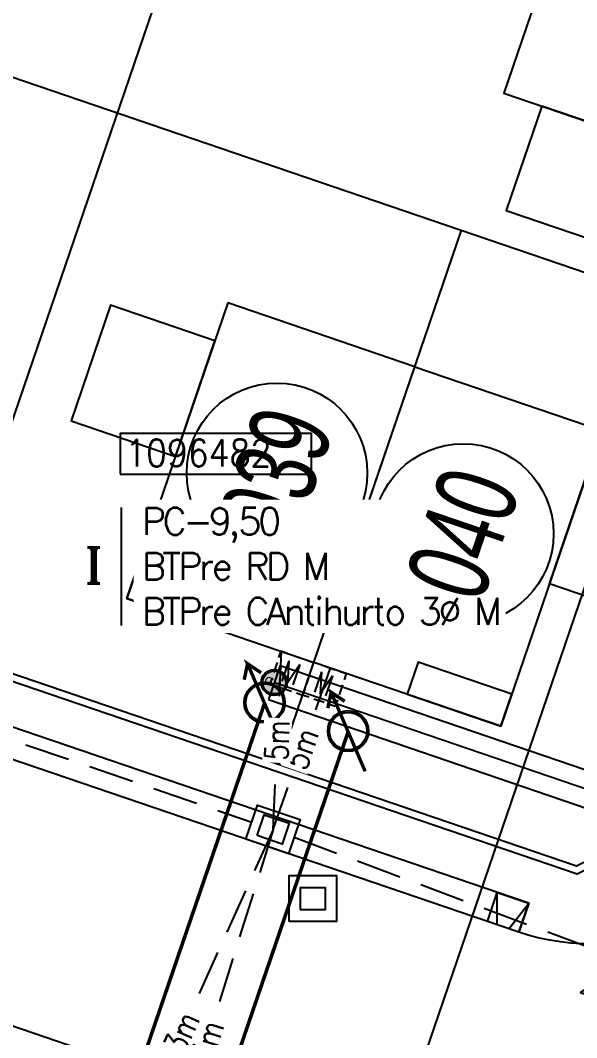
# Model space of a CAD drawing. Extents: x 0 to 336586, y 0 to 6284468.
# Drawn here: x 335216.1 to 335231.52, y 6277828.1 to 6277856.33 of the extents above; entities that cross this region are included whole.
import ezdxf
from ezdxf.enums import TextEntityAlignment as Align

# ---------------------------------------------------------------- set-up
doc = ezdxf.new("R2010")
doc.units = 0
doc.header["$LTSCALE"] = 5
doc.linetypes.add('DASHED', pattern=[0.75, 0.5, -0.25])
doc.linetypes.add('HIDDEN', pattern=[0.375, 0.25, -0.125])
for name, color, linetype in [('ACOM-P', 251, 'DASHED'), ('CALLES-URBANAS', 6, 'Continuous'), ('COTAS', 11, 'Continuous'), ('EQUIPOS', 240, 'Continuous'), ('EQUIPOS_P', 240, 'Continuous'), ('ESTRUCTURAS', 42, 'Continuous'), ('ESTRUCTURAS_P', 42, 'Continuous'), ('GRILLA', 254, 'Continuous'), ('LBT_A_P', 100, 'DASHED'), ('LINEA-EDIFICACION-URBANA', 21, 'Continuous'), ('MUROS', 8, 'Continuous'), ('Numero', 42, 'Continuous'), ('PLANTA', 6, 'Continuous'), ('POSTES_P', 41, 'Continuous'), ('Prosan Agua Potable D. Arranque', 1, 'Continuous'), ('Prosan Agua Potable D. MAP', 5, 'Continuous'), ('Prosan Alcantarillado D. Union Domiciliaria', 4, 'Continuous'), ('Prosan Pavimentación Dispositivo de Rodados Proyectado', 8, 'Continuous'), ('Prosan Pavimentación Vereda Proyectada', 8, 'Continuous'), ('PUNTO-DE-INTERES', 254, 'Continuous'), ('servicios', 6, 'Continuous'), ('TEXTO-BT_P', 151, 'Continuous')]:
    doc.layers.add(name, color=color, linetype=linetype)
doc.styles.add('2mm', font='simplex.shx', dxfattribs={"width": 0.8, "height": 0.65})
doc.styles.add('ARIAL', font='arial.ttf', dxfattribs={"width": 0.82})
doc.styles.add('ROMANS', font='romans.shx', dxfattribs={"height": 1})
doc.styles.add('ROMANT', font='romant.shx', dxfattribs={"height": 2})
doc.styles.add('Swis-50', font='swissc.ttf', dxfattribs={"width": 0.85})
doc.dimstyles.new('ACOMETIDA 500', dxfattribs={"dimtxt": 0.65, "dimasz": 1.8, "dimexe": 1.25, "dimexo": 0.625, "dimtad": 0, "dimdec": 0, "dimtxsty": '2mm', "dimblk": 'NONE', "dimcen": 2.5, "dimse1": 1, "dimse2": 1, "dimclrd": 256, "dimclrt": 2, "dimadec": 0, "dimazin": 0, "dimtfac": 1, "dimtdec": 0, "dimtmove": 0, "dimatfit": 3, "dimldrblk": 'NONE', "dimfxl": 1, "dimtfill": 1, "dimlwd": -1, "dimarcsym": 2})
doc.dimstyles.new('GRILLA X 500', dxfattribs={"dimtxt": 0.5, "dimasz": 1.8, "dimexe": 1.25, "dimexo": 0.625, "dimtad": 0, "dimdec": 0, "dimtxsty": 'ROMANS', "dimblk": 'NONE', "dimcen": 2.5, "dimse1": 1, "dimse2": 1, "dimsd1": 1, "dimsd2": 1, "dimclrd": 256, "dimclrt": 256, "dimadec": 0, "dimazin": 0, "dimtfac": 1, "dimtdec": 0, "dimtmove": 0, "dimatfit": 3, "dimldrblk": 'NONE', "dimfxlon": 1, "dimtfill": 1, "dimlwd": -1, "dimarcsym": 2})
doc.dimstyles.new('GRILLA Y 500', dxfattribs={"dimtxt": 0.5, "dimasz": 1.8, "dimexe": 1.25, "dimexo": 0.625, "dimtad": 0, "dimdec": 0, "dimtxsty": 'ROMANS', "dimblk": 'NONE', "dimcen": 2.5, "dimse1": 1, "dimse2": 1, "dimsd1": 1, "dimsd2": 1, "dimclrd": 256, "dimclrt": 256, "dimadec": 0, "dimazin": 0, "dimtfac": 1, "dimtdec": 0, "dimtmove": 0, "dimatfit": 3, "dimldrblk": 'NONE', "dimfxlon": 1, "dimtfill": 1, "dimlwd": -1, "dimarcsym": 2})
doc.dimstyles.new('VANO 500', dxfattribs={"dimtxt": 0.65, "dimasz": 1.8, "dimexe": 0, "dimexo": 8, "dimgap": 1.2, "dimtad": 0, "dimdec": 0, "dimzin": 0, "dimdsep": 46, "dimtxsty": '2mm', "dimblk": 'NONE', "dimcen": 0, "dimse1": 1, "dimse2": 1, "dimsd1": 1, "dimsd2": 1, "dimclrd": 7, "dimclrt": 2, "dimadec": 0, "dimazin": 0, "dimtfac": 1, "dimtdec": 0, "dimtofl": 0, "dimtmove": 0, "dimatfit": 3, "dimldrblk": 'NONE', "dimfxl": 1, "dimtfill": 1, "dimtolj": 1, "dimtzin": 0, "dimlwd": 25, "dimarcsym": 0})

# ---------------------------------------------------------------- blocks, each defined once
blk = doc.blocks.new('A$C461B3DCE')
at = {"layer": 'Prosan Agua Potable D. MAP', "ltscale": 2}
h = blk.add_hatch(color=4, dxfattribs=at)
h.dxf.hatch_style = 1
edge = h.paths.add_edge_path()
edge.add_line((0.7710314885518511, 0.5448670548734738), (0.7504819952160025, 0.5306253450311521))
edge.add_arc((0.5218886427903211, 0.3768014163459124), 0.2755298927691394, 393.9372072948622, 430.8894317799293)
edge.add_arc((0.5219586611189867, 0.376749035538496), 0.2755564759331746, 70.90675392884668, 215.492820778389)
edge.add_line((0.2976038094080948, 0.2167606861423788), (0.2770543160722461, 0.2025189763000571))
edge.add_arc((0.5218886427903213, 0.3768014163459125), 0.3005298927691393, 70.88943177992928, 215.4447158899646, ccw=False)
edge.add_arc((0.5218886427903213, 0.3768014163459125), 0.3005298927691391, 394.0026343322039, 430.88943177992934, ccw=False)
h = blk.add_hatch(color=4, dxfattribs=at)
h.dxf.hatch_style = 1
edge = h.paths.add_edge_path()
edge.add_line((0.7622593604771488, 0.557190258923689), (0.7420747884321109, 0.5424359027211417))
edge.add_arc((0.521888642790321, 0.3768014163459126), 0.2755298927691394, 0, 36.95222448506712, ccw=False)
edge.add_arc((0.5218620722195667, 0.376884724929531), 0.2755564759331746, 215.3966110015403, 359.98267785108266, ccw=False)
edge.add_line((0.2972388881172841, 0.2172733325026044), (0.2770543160722462, 0.2025189763000571))
edge.add_arc((0.5218886427903211, 0.3768014163459128), 0.3005298927691393, 215.4447158899647, 360)
edge.add_arc((0.5218886427903211, 0.3768014163459128), 0.3005298927691391, 0, 36.88679744772544)
at = {"layer": 'Prosan Agua Potable D. MAP', "color": 4, "ltscale": 2, "const_width": 0.05}
blk.add_lwpolyline([(9.38084215e-08, 1.08246816e-07), (1.023286459401971, 0.7479937492063158), (0.9377070762315523, 0.5236589383472321), (1.023286459402515, 0.7479937492077511), (0.7832410503892931, 0.7426890532315298)], dxfattribs=at)
at = {"layer": 'Prosan Agua Potable D. MAP', "color": 4, "ltscale": 2}
for radius in [0.3005298927691391, 0.2755298927691391]:
    blk.add_circle((0.5218886427903211, 0.3768014163459128), radius, dxfattribs=at)
blk = doc.blocks.new('agua potable')
at = {"layer": 'Prosan Agua Potable D. Arranque', "color": 4, "const_width": 0.1, "elevation": -499.809}
for points in [[(335712.4640584807, 6282515.073782473), (335708.4790975682, 6282503.400485448)], [(335714.7812582519, 6282514.282750557), (335710.796297341, 6282502.609453529)]]:
    blk.add_lwpolyline(points, dxfattribs=at)
at = {"layer": 'Prosan Agua Potable D. MAP', "color": 4, "ltscale": 20}
for p, xscale, yscale, zscale, rotation in [((335712.935669134, 6282513.975998295, -499.809), 1.885254132807255, 1.885254132807255, 1.885254132807255, 77.0827137440164), ((335715.252868905, 6282513.184966382, -499.809), 1.885254132807254, 1.885254132807254, 1.885254132807254, 77.08271373004237)]:
    blk.add_blockref('A$C461B3DCE', p, dxfattribs=dict(at, xscale=xscale, yscale=yscale, zscale=zscale, rotation=rotation))
blk = doc.blocks.new('UD')
at = {"layer": 'Prosan Alcantarillado D. Union Domiciliaria', "true_color": 0x57ffab}
h = blk.add_hatch(color=101, dxfattribs=at)
edge = h.paths.add_edge_path()
edge.add_arc((6.984919e-10, 0), 0.3200000000000001, 0, 360)
at = {"layer": 'Prosan Alcantarillado D. Union Domiciliaria', "color": 7}
for radius in [0.36, 0.3200000000000001]:
    blk.add_circle((6.984919e-10, 0), radius, dxfattribs=at)
at = {"layer": 'Prosan Alcantarillado D. Union Domiciliaria', "color": 7, "ltscale": 10, "style": 'ARIAL', "oblique": 359.9999998988733, "width": 1.199999998176862}
blk.add_text('C.I.', height=0.2121039574924962, dxfattribs=at).set_placement((0, 0), align=Align.MIDDLE_CENTER)
blk = doc.blocks.new('ALCANTARILLADO')
at = {"layer": 'Prosan Alcantarillado D. Union Domiciliaria', "color": 5, "ltscale": 20}
for points in [[(-71.4310057958719, -132.8507721353089), (-71.75461293413537, -133.7969636700582)], [(-71.4310057958719, -132.8507721353089), (-59.89637849423889, -136.7957321095746)], [(-71.75461293410626, -133.7969636700582), (-61.16509986420715, -137.4186849544058)]]:
    blk.add_lwpolyline(points, dxfattribs=at)
at = {"layer": 'Prosan Alcantarillado D. Union Domiciliaria', "color": 5, "ltscale": 20, "const_width": 0.05}
blk.add_lwpolyline([(-71.59280936497817, -133.3238679027418), (-54.41268846044113, -139.199644167209)], dxfattribs=at)
at = {"layer": 'Prosan Alcantarillado D. Union Domiciliaria', "color": 5, "ltscale": 20, "rotation": 343.5463953386981}
blk.add_blockref('UD', (-71.59280936565483, -133.3238679023925), dxfattribs=at)
blk = doc.blocks.new('A$C5C7937C3')
at = {"layer": 'Prosan Pavimentación Dispositivo de Rodados Proyectado'}
for p, q in [((-0.6315782112360468, 6.903170517231955, -1.978999999999999), (-3.000010038471373, -8.76825652e-08, -1.978999999999999)), ((2.131585714683748, 6.903170517231955, -1.978999999999999), (4.500017541919078, -8.76825652e-08, -1.978999999999999))]:
    blk.add_line(p, q, dxfattribs=at)
at = {"layer": 'Prosan Pavimentación Dispositivo de Rodados Proyectado', "elevation": -1.978999999999999}
blk.add_lwpolyline([(4.500017541919078, 6.903170517231955), (-3.000010038489562, 6.903170517227408), (-3.000010038489562, -8.76825652e-08), (4.500017541919078, -8.76825652e-08)], close=True, dxfattribs=at)
blk = doc.blocks.new('A$C12F70A7C')
at = {"layer": 'MUROS'}
for points in [[(0, -8.672000000951812), (-5.476999999998952, -8.672000000951812), (-5.476999999998952, 0), (0, 0)], [(-2.738500000006752, 0), (-5.476999999998952, 0), (-5.476999999998952, -0.9399999999441206), (-2.738500000006752, -0.9399999999441206)], [(0, -8.672000000951812), (5.4769999999844, -8.672000000951812), (5.4769999999844, 0), (0, 0)], [(2.7384999999922, 0), (5.4769999999844, 0), (5.4769999999844, -0.9399999999441206), (2.7384999999922, -0.9399999999441206)], [(-5.476999999998952, -7.557999999960883), (-8.53499999998894, -7.557999999960883), (-8.53499999998894, -4.169999999925493), (-5.476999999998952, -4.169999999925493)], [(5.4769999999844, -7.557999999960883), (8.534999999974389, -7.557999999960883), (8.534999999974389, -4.169999999925493), (5.4769999999844, -4.169999999925493)]]:
    blk.add_lwpolyline(points, close=True, dxfattribs=at)
blk = doc.blocks.new('PLANTA')
at = {"layer": 'CALLES-URBANAS'}
blk.add_line((335717.2532999688, 6282502.096006256), (335682.4739926173, 6282513.968759945), dxfattribs=at)
at = {"layer": 'CALLES-URBANAS', "flags": 128}
blk.add_lwpolyline([(335701.280429975, 6282578.345137023), (335703.1731814547, 6282577.699000658), (335704.4426254361, 6282578.322308192), (335739.2219326441, 6282566.449554552, -0.4142135623730951), (335742.9617781401, 6282558.832891526), (335727.1314398889, 6282512.460481724, -0.4142135623730951), (335719.5147768619, 6282508.720636227), (335684.7354695104, 6282520.593389916), (335684.1121618787, 6282521.86283361), (335682.2194103961, 6282522.508969935), (335681.6128903721, 6282526.922912315), (335698.1014473284, 6282575.223467117)], format="xyb", close=True, dxfattribs=at)
at = {"layer": 'CALLES-URBANAS'}
blk.add_lwpolyline([(335719.514776862, 6282508.720636227), (335719.7893847704, 6282509.525055582), (335684.2056579432, 6282521.67241722)], dxfattribs=at)
at = {"layer": 'LINEA-EDIFICACION-URBANA', "ltscale": 0.2}
for p, q in [((335703.3252143288, 6282516.624824356), (335721.5785635369, 6282570.095051985)), ((335687.9229632897, 6282538.442772746), (335728.8537127578, 6282524.470076228)), ((335712.859949609, 6282513.369912971), (335717.9230733044, 6282528.201513102))]:
    blk.add_line(p, q, dxfattribs=at)
blk.add_lwpolyline([(335685.5365943233, 6282522.697397959), (335683.7736142494, 6282526.287927344), (335700.1994141471, 6282574.404645515), (335703.7899435314, 6282576.167625588), (335739.3671835414, 6282564.022478381), (335741.1301636153, 6282560.431948997), (335724.7043637175, 6282512.315230826), (335721.1138343332, 6282510.552250752)], close=True, dxfattribs=at)
at = {"layer": 'Prosan Pavimentación Vereda Proyectada'}
blk.add_lwpolyline([(335700.4420275457, 6282577.521849852), (335739.5101974977, 6282564.184989683), (335741.3462025973, 6282560.445735702), (335724.8668750196, 6282512.17221687), (335721.1276210385, 6282510.336211771), (335682.0594510866, 6282523.673071939)], dxfattribs=at)
at = {"layer": 'PUNTO-DE-INTERES', "color": 8}
for centre in [(335712.8094607686, 6282521.462445531), (335717.974359628, 6282519.777413186)]:
    blk.add_circle(centre, 2.5, dxfattribs=at)
at = {"layer": 'Prosan Pavimentación Dispositivo de Rodados Proyectado', "xscale": -0.1231318257598217, "yscale": 0.1231318257598217, "zscale": 0.1231318257598217, "rotation": 161.1514259080774}
blk.add_blockref('A$C5C7937C3', (335719.2650023612, 6282509.704066126, 0.2436778831786871), dxfattribs=at)
at = {"layer": 'PUNTO-DE-INTERES', "xscale": -1, "rotation": 251.1514259085046}
blk.add_blockref('A$C12F70A7C', (335729.0698409102, 6282534.389155703), dxfattribs=at)
at = {"layer": 'PUNTO-DE-INTERES', "rotation": 161.1514259085047}
blk.add_blockref('A$C12F70A7C', (335713.8291539917, 6282516.209040102), dxfattribs=at)
blk.add_blockref('A$C12F70A7C', (335713.8291539917, 6282516.209040102), dxfattribs=at)
blk.add_blockref('A$C12F70A7C', (335713.8291539917, 6282516.209040102), dxfattribs=at)
at = {"layer": 'PUNTO-DE-INTERES', "color": 8, "char_height": 2.25, "attachment_point": 5, "rotation": 71.15142590850466, "line_spacing_factor": 0.6, "style": 'Swis-50'}
for s, insert in [('\\fArial Narrow|b0|i0|c00|p39;\\H1x;\\W0.8;039', (335712.8015682143, 6282521.465139844)), ('\\fArial Narrow|b0|i0|c00|p39;\\H1x;\\W0.8;040', (335717.9704133511, 6282519.778760342))]:
    blk.add_mtext(s, dxfattribs=dict(at, insert=insert))
blk = doc.blocks.new('EM-BT_P')
at = {"layer": 'EQUIPOS'}
for p, q in [((-1.59583581811421, 0.990598165203636), (-1.59583581811421, 1.595838092819461)), ((-0.990595890498426, 1.595417830392476), (-1.59583581811421, 1.595417830392476)), ((-0.4940528739877835, 1.595417830392476), (0.4940729303437621, 1.595417830392476)), ((0.9906159468543903, 1.595417830392476), (1.595855874470174, 1.595417830392476)), ((1.595855874470174, 0.990598165203636), (1.595855874470174, 1.595838092819461)), ((-1.59583581811421, 0.4940551486930361), (-1.59583581811421, -0.4940706556385237)), ((1.595855874470174, 0.4940551486930361), (1.595855874470174, -0.4940706556385237)), ((-1.59583581811421, -0.9906136721491804), (-1.59583581811421, -1.595853599764949)), ((-0.990595890498426, -1.595433337337964), (-1.59583581811421, -1.595433337337964)), ((-0.4940528739877835, -1.595433337337964), (0.4940729303437621, -1.595433337337964)), ((0.9906159468543903, -1.595433337337964), (1.595855874470174, -1.595433337337964)), ((1.595855874470174, -0.9906136721491804), (1.595855874470174, -1.595853599764949))]:
    blk.add_line(p, q, dxfattribs=at)
at = {"layer": 'EQUIPOS', "style": 'ROMANS', "width": 0.8}
blk.add_text('M', height=1.98, dxfattribs=at).set_placement((-0.9147899827143248, -0.9896123134684556))
blk = doc.blocks.new('PC-11-5-R_P')
at = {"layer": 'POSTES_P'}
for points in [[(-0.9999657893680478, 1.250017720109184), (1.000034210631952, 1.250017720109184), (1.000034210631952, -1.249982279890816), (-0.9999657893680478, -1.249982279890816)], [(-0.6076441962093213, 0.7368020719475794), (0.607712617473112, 0.7368020719475794), (0.607712617473112, -0.7367666317292105), (-0.6076441962093213, -0.7367666317292105)]]:
    blk.add_lwpolyline(points, close=True, dxfattribs=at)
blk = doc.blocks.new('*D205')
at = {"layer": 'Defpoints', "color": 0, "linetype": 'HIDDEN', "ltscale": 0.25, "transparency": 16777216}
for p in [(335203.2437757158, 6277840.684843737), (335223.1075635348, 6277833.878068144), (335222.7449932771, 6277832.82000202)]:
    blk.add_point(p, dxfattribs=at)
at = {"layer": 'COTAS', "color": 2, "linetype": 'HIDDEN', "ltscale": 0.25, "transparency": 16777216, "insert": (335212.8130993678, 6277836.223389817), "char_height": 0.65, "attachment_point": 5, "rotation": 341.0848180362109, "style": '2mm', "bg_fill": 3, "box_fill_scale": 1.1, "bg_fill_color": 256, "bg_fill_true_color": 13158600, "bg_fill_transparency": 0}
blk.add_mtext('\\A1;21.00', dxfattribs=at)
blk = doc.blocks.new('_None')
blk = doc.blocks.new('*D206')
at = {"layer": 'Defpoints', "color": 0, "linetype": 'HIDDEN', "ltscale": 0.25, "transparency": 16777216}
for p in [(335223.1075635345, 6277833.878068144), (335242.7841084462, 6277826.522822228), (335242.4573777777, 6277825.648761626)]:
    blk.add_point(p, dxfattribs=at)
at = {"layer": 'COTAS', "color": 2, "linetype": 'HIDDEN', "ltscale": 0.25, "transparency": 16777216, "insert": (335232.6191053218, 6277829.326384583), "char_height": 0.65, "attachment_point": 5, "rotation": 339.5038648584386, "style": '2mm', "bg_fill": 3, "box_fill_scale": 1.1, "bg_fill_color": 256, "bg_fill_true_color": 13158600, "bg_fill_transparency": 0}
blk.add_mtext('\\A1;21.00', dxfattribs=at)
blk = doc.blocks.new('*D335')
at = {"layer": 'ACOM-P', "ltscale": 0.5, "transparency": 16777216}
for p, q in [((335224.6878990841, 6277838.35788211), (335224.2786451112, 6277837.197766382)), ((335223.1075618847, 6277833.878086767), (335223.516815857, 6277835.038202494))]:
    blk.add_line(p, q, dxfattribs=at)
at = {"layer": 'Defpoints', "color": 0, "ltscale": 0.5, "transparency": 16777216}
for p in [(335224.6878978752, 6277838.357882537), (335224.6878990841, 6277838.35788211), (335223.1075606756, 6277833.878087194)]:
    blk.add_point(p, dxfattribs=at)
at = {"layer": 'ACOM-P', "color": 2, "ltscale": 0.5, "transparency": 16777216, "insert": (335223.8977304853, 6277836.117984438), "char_height": 0.65, "attachment_point": 5, "rotation": 70.5686892574624, "style": '2mm', "bg_fill": 3, "box_fill_scale": 1.1, "bg_fill_color": 256, "bg_fill_true_color": 13158600, "bg_fill_transparency": 0}
blk.add_mtext('5m', dxfattribs=at)
blk = doc.blocks.new('*D336')
at = {"layer": 'ACOM-P', "ltscale": 0.5, "transparency": 16777216}
for p, q in [((335223.3286143714, 6277838.821773454), (335223.2692331826, 6277837.493778856)), ((335223.1075570129, 6277833.878070175), (335223.1669382017, 6277835.206064771))]:
    blk.add_line(p, q, dxfattribs=at)
at = {"layer": 'Defpoints', "color": 0, "ltscale": 0.5, "transparency": 16777216}
for p in [(335223.3286143715, 6277838.821773454), (335223.3286143714, 6277838.821773454), (335223.1075570129, 6277833.878070175)]:
    blk.add_point(p, dxfattribs=at)
at = {"layer": 'ACOM-P', "color": 2, "ltscale": 0.5, "transparency": 16777216, "insert": (335223.2180856912, 6277836.349921814), "char_height": 0.65, "attachment_point": 5, "rotation": 87.43972853393613, "style": '2mm', "bg_fill": 3, "box_fill_scale": 1.1, "bg_fill_color": 256, "bg_fill_true_color": 13158600, "bg_fill_transparency": 0}
blk.add_mtext('5m', dxfattribs=at)
blk = doc.blocks.new('*D337')
at = {"layer": 'ACOM-P', "ltscale": 0.5, "transparency": 16777216}
for p, q in [((335223.1075570125, 6277833.878070175), (335221.6108429579, 6277829.071604514)), ((335219.315485467, 6277821.700418997), (335220.8121995213, 6277826.506884658))]:
    blk.add_line(p, q, dxfattribs=at)
at = {"layer": 'Defpoints', "color": 0, "ltscale": 0.5, "transparency": 16777216}
for p in [(335223.1075635345, 6277833.878068144), (335219.315485467, 6277821.700418997), (335219.315491989, 6277821.700416965)]:
    blk.add_point(p, dxfattribs=at)
at = {"layer": 'ACOM-P', "color": 2, "ltscale": 0.5, "transparency": 16777216, "insert": (335221.2115212402, 6277827.789244585), "char_height": 0.65, "attachment_point": 5, "rotation": 72.70362174988797, "style": '2mm', "bg_fill": 3, "box_fill_scale": 1.1, "bg_fill_color": 256, "bg_fill_true_color": 13158600, "bg_fill_transparency": 0}
blk.add_mtext('13m', dxfattribs=at)
blk = doc.blocks.new('*D338')
at = {"layer": 'ACOM-P', "ltscale": 0.5, "transparency": 16777216}
for p, q in [((335223.1075643986, 6277833.878093892), (335221.0288956179, 6277829.264423121)), ((335217.8467981806, 6277822.201657724), (335219.9254669622, 6277826.815328497))]:
    blk.add_line(p, q, dxfattribs=at)
at = {"layer": 'Defpoints', "color": 0, "ltscale": 0.5, "transparency": 16777216}
for p in [(335223.1075643986, 6277833.878093892), (335217.8467981806, 6277822.201657724), (335217.8467981806, 6277822.201657724)]:
    blk.add_point(p, dxfattribs=at)
at = {"layer": 'ACOM-P', "color": 2, "ltscale": 0.5, "transparency": 16777216, "insert": (335220.4771812893, 6277828.039875808), "char_height": 0.65, "attachment_point": 5, "rotation": 65.74626661364113, "style": '2mm', "bg_fill": 3, "box_fill_scale": 1.1, "bg_fill_color": 256, "bg_fill_true_color": 13158600, "bg_fill_transparency": 0}
blk.add_mtext('13m', dxfattribs=at)
blk = doc.blocks.new('CA 3Ø-P')
at = {"layer": 'ESTRUCTURAS'}
for points in [[(-1.307126184576191, -1.266878571361303), (1.346075665089302, -1.266878571361303), (1.346075665089302, 1.246819127351046), (-1.307126184576191, 1.246819127351046)], [(-0.676001158892177, -0.6099489843472838), (0.7149506394052878, -0.6099489843472838), (0.7149506394052878, 0.5898895403370261), (-0.676001158892177, 0.5898895403370261)]]:
    blk.add_lwpolyline(points, close=True, dxfattribs=at)
blk = doc.blocks.new('*D434')
at = {"layer": 'Defpoints', "color": 0, "ltscale": 0.5, "transparency": 16777216}
for p in [(335292.711083103, 6278000), (335274.7657512065, 6277998.486549078), (0, 0)]:
    blk.add_point(p, dxfattribs=at)
at = {"layer": 'GRILLA', "ltscale": 0.5, "transparency": 16777216, "insert": (335269.8550369208, 6277998.486549078), "char_height": 1, "attachment_point": 5, "style": 'ROMANS', "bg_fill": 3, "box_fill_scale": 1.1, "bg_fill_color": 256, "bg_fill_true_color": 13158600, "bg_fill_transparency": 0}
blk.add_mtext('Y-6278000', dxfattribs=at)
blk = doc.blocks.new('*D439')
at = {"layer": 'Defpoints', "color": 0, "ltscale": 0.5, "transparency": 16777216}
for p in [(335301.7893708139, 6277932.198101984), (335300, 6277899.167990658), (0, 0)]:
    blk.add_point(p, dxfattribs=at)
at = {"layer": 'GRILLA', "ltscale": 0.5, "transparency": 16777216, "insert": (335301.7893708129, 6277936.632625794), "char_height": 1, "attachment_point": 5, "rotation": 90, "style": 'ROMANS', "bg_fill": 3, "box_fill_scale": 1.1, "bg_fill_color": 256, "bg_fill_true_color": 13158600, "bg_fill_transparency": 0}
blk.add_mtext('X-335300', dxfattribs=at)
blk = doc.blocks.new('*D440')
at = {"layer": 'Defpoints', "color": 0, "ltscale": 0.5, "transparency": 16777216}
for p in [(335402.3497128253, 6277986.733224559), (335398.5975279866, 6277900), (0, 0)]:
    blk.add_point(p, dxfattribs=at)
at = {"layer": 'GRILLA', "ltscale": 0.5, "transparency": 16777216, "insert": (335402.3497128243, 6277991.143938844), "char_height": 1, "attachment_point": 5, "rotation": 90, "style": 'ROMANS', "bg_fill": 3, "box_fill_scale": 1.1, "bg_fill_color": 256, "bg_fill_true_color": 13158600, "bg_fill_transparency": 0}
blk.add_mtext('X-335399', dxfattribs=at)

msp = doc.modelspace()

# ---------------------------------------------------------------- linework, layer by layer
at = {"layer": 'LBT_A_P', "ltscale": 0.5}
for points in [[(335203.8350204415, 6277840.482222843), (335222.5163049041, 6277834.080675731)], [(335223.6932322365, 6277833.659140616), (335242.1984362909, 6277826.741751047)]]:
    msp.add_lwpolyline(points, dxfattribs=at)

# ---------------------------------------------------------------- block references
at = {"layer": 'EQUIPOS_P', "ltscale": 5, "xscale": 0.3, "yscale": 0.3, "zscale": 0.3, "rotation": 341.1514259146094}
for p in [(335223.6270638531, 6277838.214144943), (335224.5332664328, 6277837.904924104)]:
    msp.add_blockref('EM-BT_P', p, dxfattribs=at)
at = {"layer": 'PLANTA'}
msp.add_blockref('PLANTA', (-489.5943777723587, -4677.696606804617), dxfattribs=at)
at = {"layer": 'POSTES_P', "ltscale": 5, "xscale": 0.5, "yscale": 0.5, "zscale": 0.5, "rotation": 71.15142590517958}
msp.add_blockref('PC-11-5-R_P', (335223.1075635345, 6277833.878068144), dxfattribs=at)
at = {"layer": 'servicios', "color": 1}
msp.add_blockref('ALCANTARILLADO', (335294.7307215866, 6277971.279013176), dxfattribs=at)
at = {"layer": 'servicios'}
msp.add_blockref('agua potable', (-489.5943777723587, -4677.696606804617), dxfattribs=at)

# ---------------------------------------------------------------- next in the draw order: dimensions: what is measured, and where the dimension line sits
at = {"layer": 'COTAS', "linetype": 'HIDDEN', "ltscale": 0.25}
dim = msp.add_aligned_dim(p1=(335203.2437757156, 6277840.684843737), p2=(335223.1075635345, 6277833.878068144), distance=-1.1184637296335358, dimstyle='VANO 500', override={"dimpost": '.00', "dimsah": 1}, dxfattribs=at)
dim.commit()
dim.dimension.update_dxf_attribs({"geometry": '*D205', "text_midpoint": (335212.8130993678, 6277836.223389817)})

# ---------------------------------------------------------------- next in the draw order: linework, layer by layer
at = {"layer": 'TEXTO-BT_P', "ltscale": 0.5}
msp.add_lwpolyline([(335218.8918759456, 6277842.8095712), (335218.8918759456, 6277839.537127734)], dxfattribs=at)

# ---------------------------------------------------------------- next in the draw order: texts
at = {"layer": 'TEXTO-BT_P', "ltscale": 0.5, "style": 'ROMANT'}
msp.add_text('I', height=0.9999999975, dxfattribs=at).set_placement((335218.1360972034, 6277841.202325243), align=Align.MIDDLE_CENTER)
at = {"layer": 'TEXTO-BT_P', "ltscale": 0.5, "insert": (335219.4652822135, 6277841.179720611), "char_height": 0.7499999981250001, "attachment_point": 4, "style": 'ROMANS', "bg_fill": 3, "box_fill_scale": 1.3, "bg_fill_color": 256, "bg_fill_transparency": 0}
msp.add_mtext('{\\T0.8;PC-9,50\\PBTPre RD M\\PBTPre CAntihurto 3Ø M}', dxfattribs=at)

# ---------------------------------------------------------------- next in the draw order: dimensions: what is measured, and where the dimension line sits
at = {"layer": 'COTAS', "linetype": 'HIDDEN', "ltscale": 0.25}
dim = msp.add_aligned_dim(p1=(335223.1075635345, 6277833.878068144), p2=(335242.7841084462, 6277826.522822228), distance=-0.9331317514538129, dimstyle='VANO 500', override={"dimpost": '.00', "dimsah": 1}, dxfattribs=at)
dim.commit()
dim.dimension.update_dxf_attribs({"geometry": '*D206', "text_midpoint": (335232.6191053218, 6277829.326384583)})

# ---------------------------------------------------------------- next in the draw order: block references
at = {"layer": 'ESTRUCTURAS_P', "xscale": 0.5, "yscale": 0.5, "zscale": 0.5}
msp.add_blockref('CA 3Ø-P', (335224.1980553835, 6277831.963339629), dxfattribs=at)

# ---------------------------------------------------------------- next in the draw order: dimensions: what is measured, and where the dimension line sits
at = {"layer": 'ACOM-P', "ltscale": 0.5}
dim = msp.add_aligned_dim(p1=(335223.1075606758, 6277833.878087194), p2=(335224.6878978752, 6277838.357882537), distance=-1.281958080859421e-06, dimstyle='ACOMETIDA 500', override={"dimpost": 'm', "dimsah": 1}, dxfattribs=at)
dim.commit()
dim.dimension.update_dxf_attribs({"geometry": '*D335', "text_midpoint": (335223.8977304853, 6277836.117984438)})

# ---------------------------------------------------------------- next in the draw order: dimensions: what is measured, and where the dimension line sits
dim = msp.add_aligned_dim(p1=(335223.107557013, 6277833.878070176), p2=(335223.3286143715, 6277838.821773455), distance=1.6547083283090286e-11, dimstyle='ACOMETIDA 500', override={"dimpost": 'm', "dimsah": 1}, dxfattribs=at)
dim.commit()
dim.dimension.update_dxf_attribs({"geometry": '*D336', "text_midpoint": (335223.2180856912, 6277836.349921814)})

# ---------------------------------------------------------------- next in the draw order: dimensions: what is measured, and where the dimension line sits
dim = msp.add_aligned_dim(p1=(335223.1075635345, 6277833.878068144), p2=(335219.3154919886, 6277821.700416964), distance=-6.831140923364508e-06, dimstyle='ACOMETIDA 500', override={"dimpost": 'm', "dimsah": 1}, dxfattribs=at)
dim.commit()
dim.dimension.update_dxf_attribs({"geometry": '*D337', "text_midpoint": (335221.2115212402, 6277827.789244585)})

# ---------------------------------------------------------------- next in the draw order: dimensions: what is measured, and where the dimension line sits
dim = msp.add_aligned_dim(p1=(335223.1075643981, 6277833.878093892), p2=(335217.846798181, 6277822.201657724), distance=-3.7149009238850993e-10, dimstyle='ACOMETIDA 500', override={"dimpost": 'm', "dimsah": 1}, dxfattribs=at)
dim.commit()
dim.dimension.update_dxf_attribs({"geometry": '*D338', "text_midpoint": (335220.4771812893, 6277828.039875808)})

# ---------------------------------------------------------------- next in the draw order: linework, layer by layer
at = {"layer": 'COTAS', "ltscale": 0.5}
msp.add_lwpolyline([(335252.7212174683, 6277896.936052125), (335243.9842857057, 6277876.477998595), (335236.0497047043, 6277853.234872275), (335228.5878302168, 6277831.366937905), (335221.133504116, 6277809.521115463), (335213.9503455077, 6277788.664606043), (335210.4812226741, 6277778.599547455), (335203.7024523506, 6277777.868107107)], dxfattribs=at)

# ---------------------------------------------------------------- next in the draw order: dimensions: what is measured, and where the dimension line sits
at = {"layer": 'GRILLA', "ltscale": 0.5}
dim = msp.add_ordinate_dim(feature_location=(335292.711083103, 6278000), offset=(-17.94533189648064, -1.5134509224444628), dtype=0, origin=(0, 0), dimstyle='GRILLA Y 500', override={"dimpost": 'Y-<>', "dimsah": 1}, dxfattribs=at)
dim.commit()
dim.dimension.update_dxf_attribs({"geometry": '*D434', "text_midpoint": (335269.8550369208, 6277998.486549078)})

# ---------------------------------------------------------------- next in the draw order: dimensions: what is measured, and where the dimension line sits
dim = msp.add_ordinate_dim(feature_location=(335300, 6277899.167990658), offset=(1.7893708138726652, 33.03011132590473), dtype=1, origin=(0, 0), dimstyle='GRILLA X 500', override={"dimpost": 'X-<>', "dimsah": 1}, dxfattribs=at)
dim.commit()
dim.dimension.update_dxf_attribs({"geometry": '*D439', "text_midpoint": (335301.7893708129, 6277936.632625794)})

# ---------------------------------------------------------------- next in the draw order: dimensions: what is measured, and where the dimension line sits
dim = msp.add_ordinate_dim(feature_location=(335398.5975279866, 6277900), offset=(3.7521848386968486, 86.733224558644), dtype=1, origin=(0, 0), dimstyle='GRILLA X 500', override={"dimpost": 'X-<>', "dimsah": 1}, dxfattribs=at)
dim.commit()
dim.dimension.update_dxf_attribs({"geometry": '*D440', "text_midpoint": (335402.3497128243, 6277991.143938844)})

# ---------------------------------------------------------------- next in the draw order: linework, layer by layer
at = {"layer": 'Numero'}
msp.add_lwpolyline([(335218.8684286167, 6277843.734246986), (335224.1735914306, 6277843.734246986), (335224.1735914306, 6277844.867407868), (335218.8684286167, 6277844.867407868)], close=True, dxfattribs=at)

# ---------------------------------------------------------------- next in the draw order: texts
at = {"layer": 'Numero', "style": 'ROMANS', "width": 0.9}
msp.add_text('1096482', height=0.75, dxfattribs=at).set_placement((335219.0078520832, 6277843.947597344))

doc.saveas('drawing.dxf')
